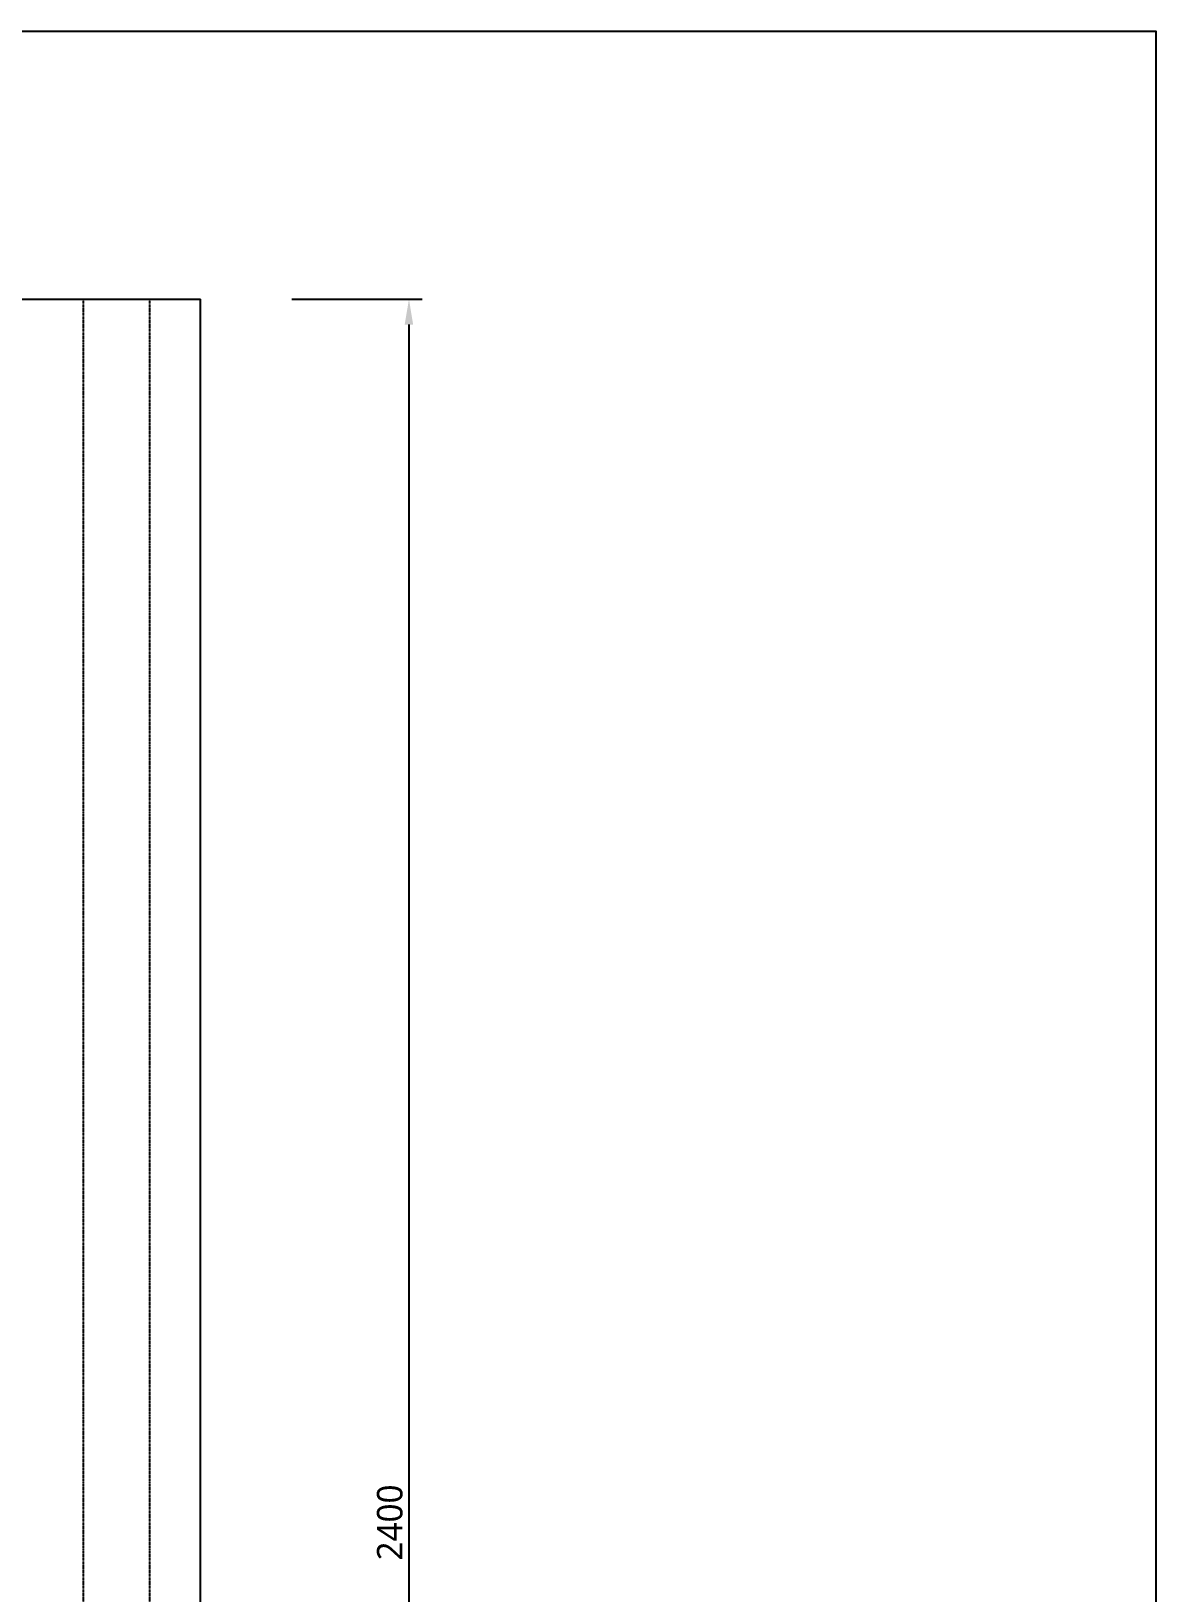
# Model space of a CAD drawing. Header units: millimetres. Extents: x -9013 to 516, y -36629 to 6082.
# Drawn here: x -2070 to -966, y 4551 to 6082 of the extents above; entities that cross this region are included whole.
import ezdxf

# ---------------------------------------------------------------- set-up
doc = ezdxf.new("R2010")
doc.units = ezdxf.units.MM
doc.header["$LTSCALE"] = 0.05
doc.linetypes.add('CENTER2', pattern=[28.575, 19.05, -3.175, 3.175, -3.175])
doc.layers.get('0').update_dxf_attribs({"lineweight": 18})
doc.layers.get('Defpoints').update_dxf_attribs({"color": 140, "lineweight": 18})
doc.layers.add('2CONC', color=4, linetype='Continuous')
doc.layers.add('HWAT___5CS', color=3, linetype='CENTER2')
doc.styles.add('trebuchet_MS', font='trebuc.ttf')
doc.dimstyles.new('MGP', dxfattribs={"dimtxt": 2.5, "dimasz": 2.5, "dimexe": 1.25, "dimexo": 0.625, "dimtad": 1, "dimdec": 0, "dimtxsty": 'trebuchet_MS', "dimcen": 2.5, "dimclrt": 7, "dimadec": 0, "dimazin": 0, "dimtfac": 1, "dimtdec": 0, "dimtmove": 0, "dimatfit": 3, "dimfxl": 1.148294, "dimfxlon": 1, "dimarcsym": 2})

# ---------------------------------------------------------------- blocks, each defined once
blk = doc.blocks.new('*D197')
at = {"color": 0, "lineweight": -2, "transparency": 16777216}
for p, q in [((-1813.9, 5819.5), (-1686, 5819.5)), ((-1699, 5794.5), (-1699, 3444.5)), ((-1813.9, 3419.5), (-1686, 3419.5))]:
    blk.add_line(p, q, dxfattribs=at)
at = {"color": 0, "transparency": 16777216}
for points in [[(-1703.2, 5794.5), (-1694.9, 5794.5), (-1699, 5819.5)], [(-1703.2, 3444.5), (-1694.9, 3444.5), (-1699, 3419.5)]]:
    blk.add_solid(points, dxfattribs=at)
at = {"layer": 'Defpoints', "color": 0, "transparency": 16777216}
for p in [(-1979.3, 5819.5), (-1979.3, 3419.5), (-1699, 3419.5)]:
    blk.add_point(p, dxfattribs=at)
at = {"color": 7, "transparency": 16777216, "insert": (-1717.7, 4619.5), "char_height": 25, "attachment_point": 5, "rotation": 90, "style": 'trebuchet_MS'}
blk.add_mtext('2400', dxfattribs=at)

msp = doc.modelspace()

# ---------------------------------------------------------------- linework, layer by layer
at = {"layer": '2CONC', "lineweight": -3}
for p in [(-2768.4, 5819.5), (-1903.4, 3419.5)]:
    msp.add_line(p, (-1903.4, 5819.5), dxfattribs=at)
msp.add_lwpolyline([(-5380.1, 6082.3), (-966.2, 6082.3), (-966.2, -132.8), (-5380.1, -132.8)], close=True, dxfattribs=at)
at = {"layer": 'HWAT___5CS', "color": 2}
for p, q in [((-2018.4, 3419.5), (-2018.4, 5819.5)), ((-1953.4, 3419.5), (-1953.4, 5819.5))]:
    msp.add_line(p, q, dxfattribs=at)

# ---------------------------------------------------------------- dimensions: what is measured, and where the dimension line sits
dim = msp.add_linear_dim(base=(-1699, 3419.5), p1=(-1979.3, 5819.5), p2=(-1979.3, 3419.5), angle=90, dimstyle='MGP', override={"dimscale": 100, "dimtxt": 0.25, "dimasz": 0.25, "dimexe": 0.13, "dimexo": 0.06, "dimgap": 0.06, "dimarcsym": 1})
dim.commit()
dim.dimension.update_dxf_attribs({"geometry": '*D197', "text_midpoint": (-1717.7, 4619.5)})

doc.saveas('drawing.dxf')
